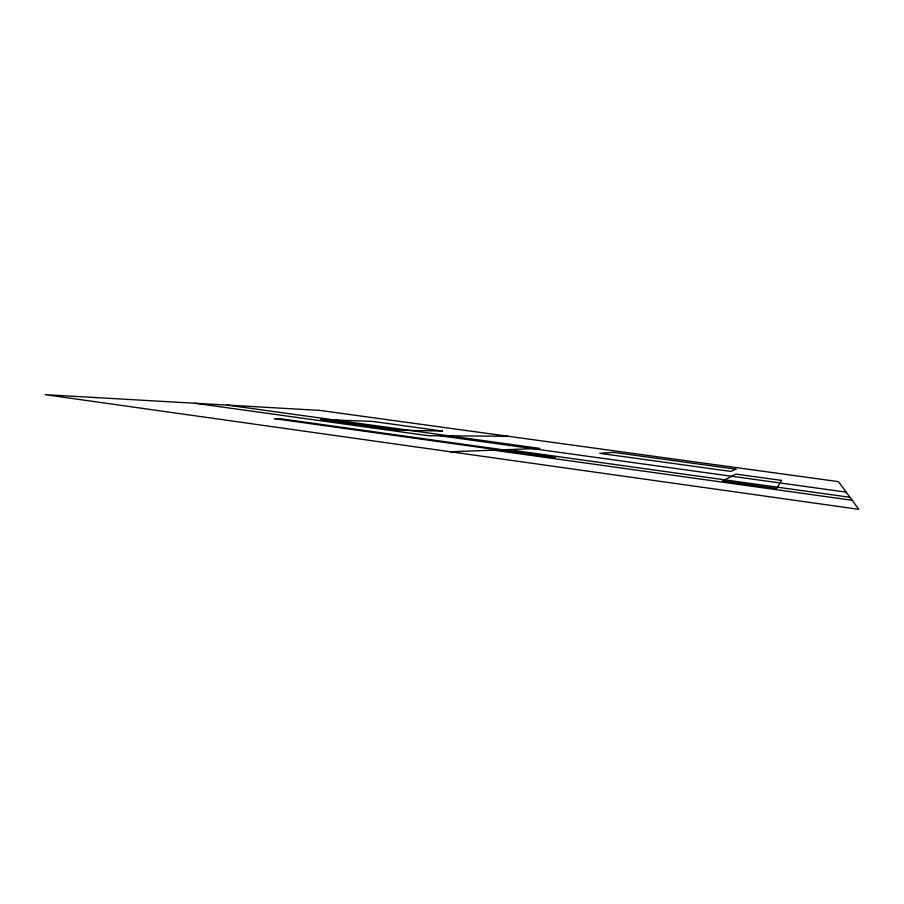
<?xml version="1.0" encoding="UTF-8"?>
<svg xmlns="http://www.w3.org/2000/svg" width="904" height="904" viewBox="0 0 904 904"><rect width="100%" height="100%" fill="white"/><g stroke="black" fill="none" stroke-linecap="round" stroke-linejoin="round"><path stroke-width="1.36" d="M450.441 451.785L539.812 448.407L227.164 405.094M508.048 436.259L428.451 435.705L194.789 403.24M439.954 435.784L846.189 492.138M507.878 449.616L849.963 497.29M493.482 450.158L852.167 500.285M781.542 480.408L776.672 488.533L722.364 480.962L735.946 474.103L781.542 480.408M735.879 469.187L730.771 471.413L599.827 453.333L613.488 452.35L735.879 469.187M555.406 457.096L551.632 457.379L274.545 418.688L282.071 418.97L555.406 457.096M442.497 431.061L398.438 430.18L320.717 419.399L372.584 421.422L442.497 431.061M319.846 410.416L45.2 394.664L858.8 509.336L838.494 481.64L319.846 410.416"/></g></svg>
